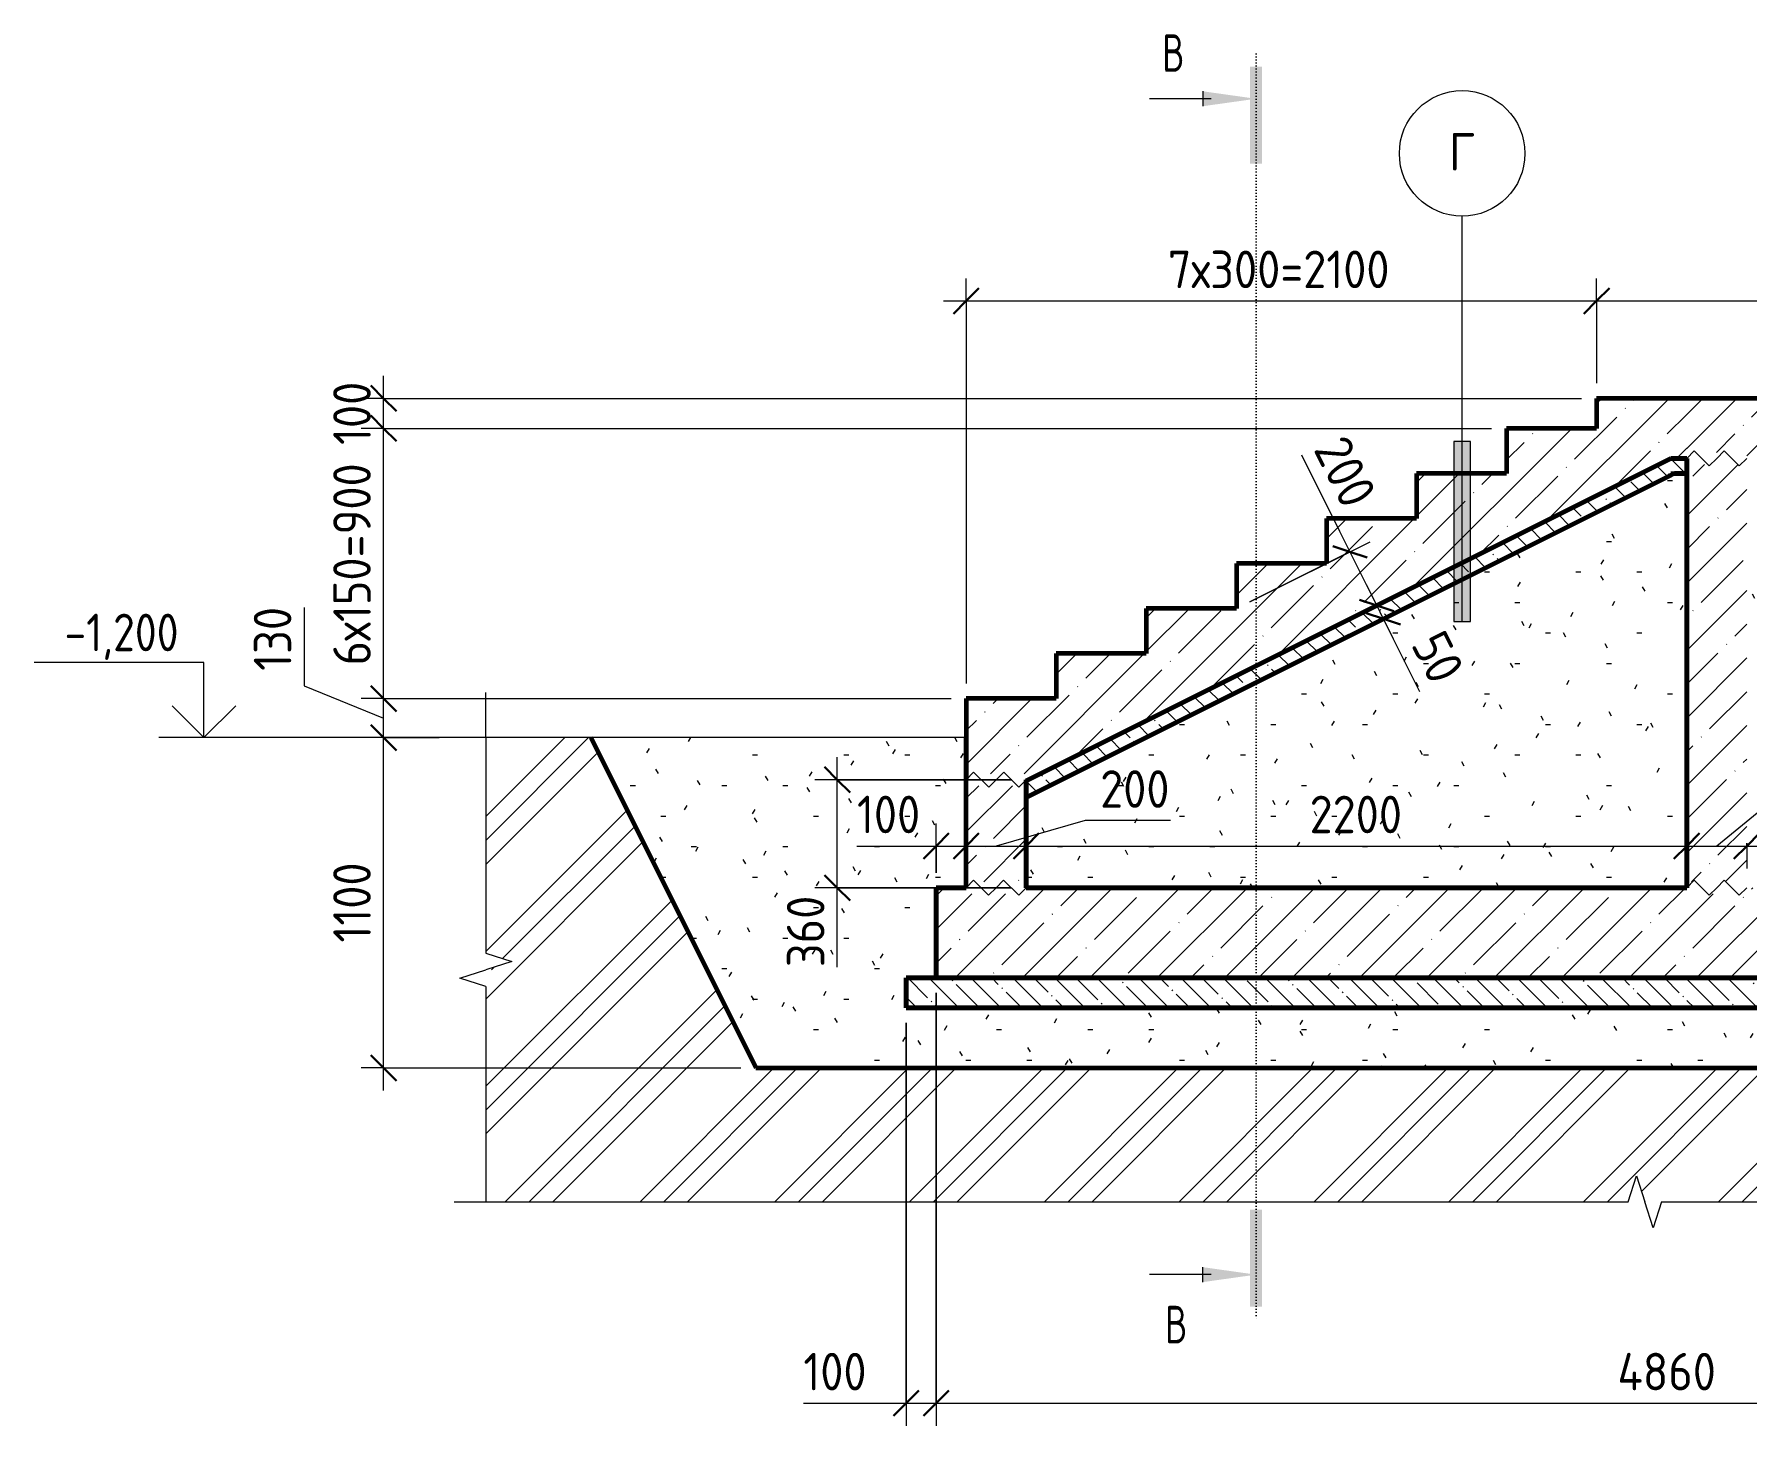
# Model space of a CAD drawing. Header units: millimetres. Extents: x 27128 to 91146, y -4112 to 79300.
# Drawn here: x 58032 to 63736, y -3492 to 1143 of the extents above; entities that cross this region are included whole.
import ezdxf

# ---------------------------------------------------------------- set-up
doc = ezdxf.new("R2010")
doc.units = ezdxf.units.MM
doc.linetypes.add('04 Пунктир 10мм', pattern=[10, 0, -10])
for name, color, linetype, lineweight in [('AA_Dim', 7, 'Continuous', 9), ('AA_Dim-50', 7, 'Continuous', 9), ('AA_Linii', 7, 'Continuous', 9), ('AA_Oformlenie', 7, 'Continuous', 9), ('AA_Razrez', 7, 'Continuous', 9), ('AA_Vinoska', 7, 'Continuous', 9), ('AA_Visotnaya otmetka', 7, 'Continuous', 9), ('AF_Stena', 7, 'Continuous', 9)]:
    doc.layers.add(name, color=color, linetype=linetype, lineweight=lineweight)
for name, color, linetype, lineweight, true_color in [('AF_Perekritie', 7, 'Continuous', 60, 0x006a35), ('AF_Perekritie_Грунт', 7, 'Continuous', 60, 0x006a35), ('AF_Perekritie_Опалубка', 7, 'Continuous', 60, 0x006a35), ('AF_Stena_Опалубка', 7, 'Continuous', 20, 0x0063c6), ('KR_Fundament', 7, 'Continuous', 20, 0x804000)]:
    doc.layers.add(name, color=color, linetype=linetype, lineweight=lineweight, true_color=true_color)
doc.styles.add('GOST Common_1', font='GOST_Common.ttf', dxfattribs={"height": 125})
doc.styles.add('ISOCPEUR', font='isocpeur.TTF', dxfattribs={"width": 0.7, "height": 125})
doc.styles.add('ISOCPEUR_1', font='isocpeur.TTF', dxfattribs={"width": 0.9, "height": 125})
doc.styles.add('ISOCPEUR_2', font='isocpeur.TTF', dxfattribs={"width": 0.85, "height": 125})
doc.dimstyles.new('00_Точн_3_знака__прозр_', dxfattribs={"dimscale": 304.8, "dimtxt": 125.344371, "dimasz": 0.278871, "dimexe": 0.246063, "dimexo": 0.164042, "dimgap": 0.016404, "dimtad": 1, "dimdec": 3, "dimrnd": 0.001, "dimdsep": 46, "dimtxsty": 'ISOCPEUR_1', "dimblk1": 'OBLIQUE', "dimblk2": 'OBLIQUE', "dimsah": 1, "dimcen": 0.09, "dimdle": 0.246063, "dimazin": 0, "dimtfac": 1, "dimtdec": 4, "dimtix": 1, "dimtmove": 1, "dimatfit": 3, "dimfxl": 1, "dimtvp": 1, "dimtolj": 1, "dimtzin": 0, "dimlwd": 18, "dimlwe": 18, "dimarcsym": 2})
doc.dimstyles.new('00_Точн_3_знака__прозр__1', dxfattribs={"dimscale": 304.8, "dimtxt": 125.344371, "dimasz": 0.278871, "dimexe": 0.246063, "dimexo": 0.164042, "dimgap": 0.016404, "dimtad": 1, "dimdec": 3, "dimrnd": 0.001, "dimdsep": 46, "dimtxsty": 'ISOCPEUR_1', "dimblk1": 'OBLIQUE', "dimblk2": 'OBLIQUE', "dimsah": 1, "dimcen": 0.09, "dimdle": 0.246063, "dimazin": 0, "dimtfac": 1, "dimtdec": 4, "dimtix": 1, "dimtmove": 0, "dimatfit": 3, "dimfxl": 1, "dimtvp": 1, "dimtolj": 1, "dimtzin": 0, "dimlwd": 18, "dimlwe": 18, "dimarcsym": 2})
pattern_1 = [(45, (63471.19, -750), (-112.253, 112.253), []), (45, (63583.44, -750), (-112.253, 112.253), [198.438, -39.688, 1.676, -38.011])]
pattern_2 = [(135, (63471.19, -750), (-70.0036, -70.0036), [99, -16.5, 3.3, -16.5]), (135, (63471.19, -680.04), (-70.0036, -70.0036), [])]
pattern_3 = [(0, (63471.19, -750), (406.4, 101.6), [16.764, -288.036, 16.764, -288.036, -1625.6]), (0, (63471.19, -750), (406.4, 101.6), [-609.6, 16.764, -592.836, 16.764, -288.036, -711.2]), (0, (63471.19, -750), (406.4, 101.6), [-1524, 16.764, -186.436, 16.764, -491.236]), (120, (63623.59, -699.2), (-291.1882, 301.1527), [16.764, -288.036, 16.764, -288.036, -1625.6]), (120, (63623.59, -699.2), (-291.1882, 301.1527), [-609.6, 16.764, -592.836, 16.764, -288.036, -711.2]), (120, (63623.59, -699.2), (-291.1882, 301.1527), [-1524, 16.764, -186.436, 16.764, -491.236]), (240, (63674.39, -496), (-115.2118, -402.7527), [16.764, -288.036, 16.764, -288.036, -1625.6]), (240, (63674.39, -496), (-115.2118, -402.7527), [-609.6, 16.764, -592.836, 16.764, -288.036, -711.2]), (240, (63674.39, -496), (-115.2118, -402.7527), [-1524, 16.764, -186.436, 16.764, -491.236])]

# ---------------------------------------------------------------- blocks, each defined once
blk = doc.blocks.new('Ktcnybwf - Лестница-3686718-А-А Опл')
at = {"layer": 'AF_Perekritie', "lineweight": 9}
h = blk.add_hatch(dxfattribs=at)
h.set_pattern_fill('FP_4', style=0, pattern_type=2)
h.set_pattern_definition([(45, (-31944.48, -750), (-112.253, 112.253), []), (45, (-31832.23, -750), (-112.253, 112.253), [198.438, -39.688, 1.676, -38.011])])
h.paths.add_polyline_path([(-34080.1, -1343.6), (-31932.8, -270), (-31880.1, -270), (-31880.1, -70), (-32180.1, -70), (-32180.1, -170), (-32480.1, -170), (-32480.1, -320), (-32780.1, -320), (-32780.1, -470), (-33080.1, -470), (-33080.1, -620), (-33380.1, -620), (-33380.1, -770), (-33680.1, -770), (-33680.1, -920), (-33980.1, -920), (-33980.1, -1070), (-34280.1, -1070), (-34280.1, -1320), (-34080.1, -1320), (-34080.1, -1340)])
at = {"layer": 'AF_Perekritie'}
for p, q in [((-31880.1, -70), (-32180.1, -70)), ((-32180.1, -70), (-32180.1, -170)), ((-32180.1, -170), (-32480.1, -170)), ((-32480.1, -170), (-32480.1, -320)), ((-34080.1, -1343.6), (-31932.8, -270)), ((-31932.8, -270), (-31880.1, -270)), ((-32480.1, -320), (-32780.1, -320)), ((-32780.1, -320), (-32780.1, -470)), ((-32780.1, -470), (-33080.1, -470)), ((-33080.1, -470), (-33080.1, -620)), ((-33080.1, -620), (-33380.1, -620)), ((-33380.1, -620), (-33380.1, -770)), ((-33380.1, -770), (-33680.1, -770)), ((-33680.1, -770), (-33680.1, -920)), ((-33680.1, -920), (-33980.1, -920)), ((-33980.1, -920), (-33980.1, -1070)), ((-33980.1, -1070), (-34280.1, -1070)), ((-34280.1, -1070), (-34280.1, -1340)), ((-34080.1, -1340), (-34080.1, -1343.6))]:
    blk.add_line(p, q, dxfattribs=at)
blk = doc.blocks.new('011_ЛинияОбрыва _ЭлУзла_Линия_ - Тип 1-3689518-А-А Опл')
at = {"layer": 'AA_Oformlenie'}
for p, q in [((-35880.1, -1200), (-35880.1, -1917.7)), ((-35880.1, -2029), (-35880.1, -2745.5))]:
    blk.add_line(p, q, dxfattribs=at)
blk = doc.blocks.new('011_ЛинияОбрыва _ЭлУзла_Линия_ - Тип 1-3711633-А-А Опл')
at = {"layer": 'AA_Oformlenie'}
for p, q in [((-35985.8, -2745.5), (-32075.1, -2745.5)), ((-31963.8, -2745.5), (-29039.7, -2745.5))]:
    blk.add_line(p, q, dxfattribs=at)
blk = doc.blocks.new('Последовательность узлов - 3мм масшт50 маскировка-904230-А-А Опл')
at = {"layer": 'AA_Oformlenie'}
for p, q in [((-34280.1, -1700), (-34255.1, -1675)), ((-34205.1, -1725), (-34255.1, -1675)), ((-34180.1, -1700), (-34205.1, -1725)), ((-34180.1, -1700), (-34155.1, -1675)), ((-34105.1, -1725), (-34155.1, -1675)), ((-34080.1, -1700), (-34105.1, -1725))]:
    blk.add_line(p, q, dxfattribs=at)
blk = doc.blocks.new('Разрез - Номер узла_ сзади-394133-А-А Опл')
at = {"layer": 'AA_Razrez'}
for points in [[(-33294.3, -2771.8), (-33334.2, -2771.8), (-33334.2, -3094.6), (-33294.3, -3094.6)], [(-33491.2, -2963.5), (-33491.2, -3013.1), (-33314.5, -2988.3)]]:
    blk.add_hatch(color=256, dxfattribs=at).paths.add_polyline_path(points)
for p, q in [((-33491.2, -3013.1), (-33491.2, -2963.5)), ((-33464.5, -2988.3), (-33669.4, -2988.3))]:
    blk.add_line(p, q, dxfattribs=at)
blk = doc.blocks.new('Разрез - Номер узла_ спереди-394134-А-А Опл')
at = {"layer": 'AA_Razrez'}
for points in [[(-33294.3, 711.2), (-33334.2, 711.2), (-33334.2, 1034.1), (-33294.3, 1034.1)], [(-33491.2, 902.9), (-33491.2, 952.5), (-33314.5, 927.7)]]:
    blk.add_hatch(color=256, dxfattribs=at).paths.add_polyline_path(points)
for p, q in [((-33464.5, 927.7), (-33669.4, 927.7)), ((-33491.2, 952.5), (-33491.2, 902.9))]:
    blk.add_line(p, q, dxfattribs=at)
blk = doc.blocks.new('Высотные отметки - Стрелка вверх-400292-А-А Опл')
at = {"layer": 'AA_Vinoska'}
for p, q in [((-36819, -950), (-37384, -950)), ((-36819, -1200), (-36819, -950)), ((-36819, -1200), (-36925.1, -1093.9)), ((-36819, -1200), (-36712.9, -1093.9)), ((-36669, -1200), (-36969, -1200))]:
    blk.add_line(p, q, dxfattribs=at)
blk = doc.blocks.new('DIMBLOCK33-А-А Опл')
at = {"layer": 'AA_Dim-50', "color": 30, "lineweight": 18, "true_color": 0xff8000, "transparency": 16777216}
for p, q in [((59195.3, -1070), (59120.3, -1070)), ((59195.3, -1070), (61085.6, -1070)), ((59195.3, -2375), (59195.3, -1200)), ((59195.3, -1200), (59270.3, -1200)), ((59195.3, -1200), (59380.9, -1200)), ((59195.3, -2300), (59120.3, -2300)), ((59195.3, -2300), (60385.6, -2300))]:
    blk.add_line(p, q, dxfattribs=at)
at = {"layer": 'AA_Dim-50', "color": 30, "lineweight": 30, "true_color": 0xff8000, "transparency": 16777216}
for p, q in [((59195.3, -1070), (59152.8, -1027.5)), ((59195.3, -1070), (59237.8, -1112.5)), ((59195.3, -1200), (59152.8, -1157.5)), ((59195.3, -1200), (59237.8, -1242.5)), ((59195.3, -2300), (59152.8, -2257.5)), ((59195.3, -2300), (59237.8, -2342.5))]:
    blk.add_line(p, q, dxfattribs=at)
at = {"layer": 'AA_Dim-50', "color": 0, "lineweight": 18, "transparency": 16777216, "insert": (59027.5, -1882.4), "char_height": 125, "width": 317.854, "attachment_point": 1, "rotation": 90, "line_spacing_factor": 1.135194, "style": 'ISOCPEUR_1'}
blk.add_mtext('1100', dxfattribs=at)
blk = doc.blocks.new('_None')
blk = doc.blocks.new('DIMBLOCK34-А-А Опл')
at = {"layer": 'AA_Dim-50', "color": 30, "lineweight": 18, "true_color": 0xff8000, "transparency": 16777216}
for p, q in [((58930.8, -766.8), (58930.8, -1027.3)), ((58930.8, -1027.3), (59195.3, -1135)), ((59195.3, -1070), (59120.3, -1070)), ((59195.3, -1200), (59195.3, -1070)), ((59195.3, -1070), (61085.6, -1070)), ((59195.3, -1200), (59270.3, -1200)), ((59195.3, -1200), (59380.9, -1200))]:
    blk.add_line(p, q, dxfattribs=at)
at = {"layer": 'AA_Dim-50', "color": 30, "lineweight": 30, "true_color": 0xff8000, "transparency": 16777216}
for p, q in [((59195.3, -1070), (59152.8, -1027.5)), ((59195.3, -1070), (59237.8, -1112.5)), ((59195.3, -1200), (59152.8, -1157.5)), ((59195.3, -1200), (59237.8, -1242.5))]:
    blk.add_line(p, q, dxfattribs=at)
at = {"layer": 'AA_Dim-50', "color": 0, "lineweight": 18, "transparency": 16777216, "insert": (58763, -977.3), "char_height": 125, "width": 252.581, "attachment_point": 1, "rotation": 90, "line_spacing_factor": 1.135194, "style": 'ISOCPEUR_1'}
blk.add_mtext('130', dxfattribs=at)
blk = doc.blocks.new('DIMBLOCK35-А-А Опл')
at = {"layer": 'AA_Dim-50', "color": 30, "lineweight": 30, "true_color": 0xff8000, "transparency": 16777216}
for p, q in [((59195.3, -70), (59152.8, -27.5)), ((59195.3, -70), (59237.8, -112.5)), ((59195.3, -170), (59152.8, -127.5)), ((59195.3, -170), (59237.8, -212.5)), ((59195.3, -1070), (59152.8, -1027.5)), ((59195.3, -1070), (59237.8, -1112.5))]:
    blk.add_line(p, q, dxfattribs=at)
at = {"layer": 'AA_Dim-50', "color": 30, "lineweight": 18, "true_color": 0xff8000, "transparency": 16777216}
for p, q in [((59195.3, -70), (59120.3, -70)), ((59195.3, -70), (63185.6, -70)), ((59195.3, -170), (59120.3, -170)), ((59195.3, -1070), (59195.3, -170)), ((59195.3, -170), (62885.6, -170)), ((59195.3, -1070), (59120.3, -1070)), ((59195.3, -1070), (61085.6, -1070))]:
    blk.add_line(p, q, dxfattribs=at)
at = {"layer": 'AA_Dim-50', "color": 0, "lineweight": 18, "transparency": 16777216, "insert": (59027.5, -959.4), "char_height": 125, "width": 814.502, "attachment_point": 1, "rotation": 90, "line_spacing_factor": 1.135194, "style": 'ISOCPEUR_1'}
blk.add_mtext('6х150=900', dxfattribs=at)
blk = doc.blocks.new('DIMBLOCK36-А-А Опл')
at = {"layer": 'AA_Dim-50', "color": 30, "lineweight": 18, "true_color": 0xff8000, "transparency": 16777216}
for p, q in [((59195.3, -170), (59195.3, 5)), ((59195.3, -70), (59120.3, -70)), ((59195.3, -70), (63185.6, -70)), ((59195.3, -170), (59120.3, -170)), ((59195.3, -170), (62885.6, -170))]:
    blk.add_line(p, q, dxfattribs=at)
at = {"layer": 'AA_Dim-50', "color": 30, "lineweight": 30, "true_color": 0xff8000, "transparency": 16777216}
for p, q in [((59195.3, -70), (59152.8, -27.5)), ((59195.3, -70), (59237.8, -112.5)), ((59195.3, -170), (59152.8, -127.5)), ((59195.3, -170), (59237.8, -212.5))]:
    blk.add_line(p, q, dxfattribs=at)
at = {"layer": 'AA_Dim-50', "color": 0, "lineweight": 18, "transparency": 16777216, "insert": (59027.5, -225.2), "char_height": 125, "width": 252.581, "attachment_point": 1, "rotation": 90, "line_spacing_factor": 1.135194, "style": 'ISOCPEUR_1'}
blk.add_mtext('100', dxfattribs=at)
blk = doc.blocks.new('DIMBLOCK37-А-А Опл')
at = {"layer": 'AA_Dim-50', "color": 30, "lineweight": 18, "true_color": 0xff8000, "transparency": 16777216}
for p, q in [((61135.6, 254.2), (61135.6, 329.2)), ((63235.6, 254.2), (63235.6, 329.2)), ((65895.6, 254.2), (65895.6, 329.2)), ((61060.6, 254.2), (63235.6, 254.2)), ((61135.6, 254.2), (61135.6, -1020)), ((63235.6, 254.2), (63235.6, -20)), ((65895.6, 254.2), (65895.6, -220))]:
    blk.add_line(p, q, dxfattribs=at)
at = {"layer": 'AA_Dim-50', "color": 30, "lineweight": 30, "true_color": 0xff8000, "transparency": 16777216}
for p, q in [((61135.6, 254.2), (61178.1, 296.7)), ((63235.6, 254.2), (63278.1, 296.7)), ((65895.6, 254.2), (65938.1, 296.7)), ((61135.6, 254.2), (61093.1, 211.7)), ((63235.6, 254.2), (63193.1, 211.7)), ((65895.6, 254.2), (65853.1, 211.7))]:
    blk.add_line(p, q, dxfattribs=at)
at = {"layer": 'AA_Dim-50', "color": 0, "lineweight": 18, "transparency": 16777216, "insert": (61807.2, 422), "char_height": 125, "width": 908.155, "attachment_point": 1, "line_spacing_factor": 1.135194, "style": 'ISOCPEUR_1'}
blk.add_mtext('7х300=2100', dxfattribs=at)
blk = doc.blocks.new('DIMBLOCK38-А-А Опл')
at = {"layer": 'AA_Dim-50', "color": 30, "lineweight": 18, "true_color": 0xff8000, "transparency": 16777216}
for p, q in [((63235.6, 254.2), (63235.6, 329.2)), ((65895.6, 254.2), (65895.6, 329.2)), ((65915.6, 254.2), (65915.6, 329.2)), ((63235.6, 254.2), (65895.6, 254.2)), ((63235.6, 254.2), (63235.6, -20)), ((65895.6, 254.2), (65895.6, -220)), ((65915.6, 254.2), (65915.6, -20))]:
    blk.add_line(p, q, dxfattribs=at)
at = {"layer": 'AA_Dim-50', "color": 30, "lineweight": 30, "true_color": 0xff8000, "transparency": 16777216}
for p, q in [((63235.6, 254.2), (63278.1, 296.7)), ((65895.6, 254.2), (65938.1, 296.7)), ((65915.6, 254.2), (65958.1, 296.7)), ((63235.6, 254.2), (63193.1, 211.7)), ((65895.6, 254.2), (65853.1, 211.7)), ((65915.6, 254.2), (65873.1, 211.7))]:
    blk.add_line(p, q, dxfattribs=at)
at = {"layer": 'AA_Dim-50', "color": 0, "lineweight": 18, "transparency": 16777216, "insert": (64409.5, 422), "char_height": 125, "width": 374.614, "attachment_point": 1, "line_spacing_factor": 1.135194, "style": 'ISOCPEUR_1'}
blk.add_mtext('2660', dxfattribs=at)
blk = doc.blocks.new('DIMBLOCK40-А-А Опл')
at = {"layer": 'AA_Dim-50', "color": 30, "lineweight": 18, "true_color": 0xff8000, "transparency": 16777216}
for p, q in [((61035.6, -1650), (61035.6, -1486.1)), ((60772, -1561.1), (61032.5, -1561.1)), ((60960.6, -1561.1), (61135.6, -1561.1)), ((61032.5, -1561.1), (61085.6, -1561.1)), ((61035.6, -1561.1), (61035.6, -1650)), ((61135.6, -1551), (61135.6, -1636.1)), ((61135.6, -1561.1), (61135.6, -1551))]:
    blk.add_line(p, q, dxfattribs=at)
at = {"layer": 'AA_Dim-50', "color": 30, "lineweight": 30, "true_color": 0xff8000, "transparency": 16777216}
for p, q in [((61035.6, -1561.1), (61078.1, -1518.6)), ((61135.6, -1561.1), (61178.1, -1518.6)), ((61035.6, -1561.1), (60993.1, -1603.6)), ((61135.6, -1561.1), (61093.1, -1603.6))]:
    blk.add_line(p, q, dxfattribs=at)
at = {"layer": 'AA_Dim-50', "color": 0, "lineweight": 18, "transparency": 16777216, "insert": (60772, -1393.3), "char_height": 125, "width": 252.581, "attachment_point": 1, "line_spacing_factor": 1.135194, "style": 'ISOCPEUR_1'}
blk.add_mtext('100', dxfattribs=at)
blk = doc.blocks.new('_Oblique')
at = {"color": 0, "linetype": 'ByBlock', "lineweight": -2}
blk.add_line((-0.5, -0.5), (0.5, 0.5), dxfattribs=at)
blk = doc.blocks.new('DIMBLOCK41-А-А Опл')
at = {"layer": 'AA_Dim-50', "color": 30, "lineweight": 18, "true_color": 0xff8000, "transparency": 16777216}
for p, q in [((61531.9, -1476.4), (61235.6, -1561.1)), ((61816, -1476.4), (61531.9, -1476.4)), ((61135.6, -1551), (61135.6, -1636.1)), ((61135.6, -1561.1), (61135.6, -1551)), ((61135.6, -1561.1), (61335.6, -1561.1)), ((61335.6, -1551), (61335.6, -1636.1)), ((61335.6, -1561.1), (61335.6, -1551))]:
    blk.add_line(p, q, dxfattribs=at)
at = {"layer": 'AA_Dim-50', "color": 30, "lineweight": 30, "true_color": 0xff8000, "transparency": 16777216}
for p, q in [((61135.6, -1561.1), (61178.1, -1518.6)), ((61335.6, -1561.1), (61378.1, -1518.6)), ((61135.6, -1561.1), (61093.1, -1603.6)), ((61335.6, -1561.1), (61293.1, -1603.6))]:
    blk.add_line(p, q, dxfattribs=at)
at = {"layer": 'AA_Dim-50', "color": 0, "lineweight": 18, "transparency": 16777216, "insert": (61581.9, -1308.6), "char_height": 125, "width": 280.961, "attachment_point": 1, "line_spacing_factor": 1.135194, "style": 'ISOCPEUR_1'}
blk.add_mtext('200', dxfattribs=at)
blk = doc.blocks.new('DIMBLOCK42-А-А Опл')
at = {"layer": 'AA_Dim-50', "color": 30, "lineweight": 30, "true_color": 0xff8000, "transparency": 16777216}
for p, q in [((61335.6, -1561.1), (61378.1, -1518.6)), ((63535.6, -1561.1), (63578.1, -1518.6)), ((61335.6, -1561.1), (61293.1, -1603.6)), ((63535.6, -1561.1), (63493.1, -1603.6))]:
    blk.add_line(p, q, dxfattribs=at)
at = {"layer": 'AA_Dim-50', "color": 30, "lineweight": 18, "true_color": 0xff8000, "transparency": 16777216}
for p, q in [((61335.6, -1551), (61335.6, -1636.1)), ((61335.6, -1561.1), (61335.6, -1551)), ((61335.6, -1561.1), (63535.6, -1561.1)), ((63535.6, -1551), (63535.6, -1636.1)), ((63535.6, -1561.1), (63535.6, -1551))]:
    blk.add_line(p, q, dxfattribs=at)
at = {"layer": 'AA_Dim-50', "color": 0, "lineweight": 18, "transparency": 16777216, "insert": (62279.5, -1393.3), "char_height": 125, "width": 374.614, "attachment_point": 1, "line_spacing_factor": 1.135194, "style": 'ISOCPEUR_1'}
blk.add_mtext('2200', dxfattribs=at)
blk = doc.blocks.new('DIMBLOCK43-А-А Опл')
at = {"layer": 'AA_Dim-50', "color": 30, "lineweight": 18, "true_color": 0xff8000, "transparency": 16777216}
for p, q in [((63831.2, -1401.1), (63635.6, -1561.1)), ((64115.4, -1401.1), (63831.2, -1401.1)), ((63535.6, -1551), (63535.6, -1636.1)), ((63535.6, -1561.1), (63535.6, -1551)), ((63535.6, -1561.1), (63735.6, -1561.1)), ((63735.6, -1551), (63735.6, -1636.1)), ((63735.6, -1561.1), (63735.6, -1551))]:
    blk.add_line(p, q, dxfattribs=at)
at = {"layer": 'AA_Dim-50', "color": 30, "lineweight": 30, "true_color": 0xff8000, "transparency": 16777216}
for p, q in [((63535.6, -1561.1), (63578.1, -1518.6)), ((63735.6, -1561.1), (63778.1, -1518.6)), ((63535.6, -1561.1), (63493.1, -1603.6)), ((63735.6, -1561.1), (63693.1, -1603.6))]:
    blk.add_line(p, q, dxfattribs=at)
at = {"layer": 'AA_Dim-50', "color": 0, "lineweight": 18, "transparency": 16777216, "insert": (63881.2, -1233.2), "char_height": 125, "width": 280.961, "attachment_point": 1, "line_spacing_factor": 1.135194, "style": 'ISOCPEUR_1'}
blk.add_mtext('200', dxfattribs=at)
blk = doc.blocks.new('DIMBLOCK44-А-А Опл')
at = {"layer": 'AA_Dim-50', "color": 30, "lineweight": 30, "true_color": 0xff8000, "transparency": 16777216}
for p, q in [((63735.6, -1561.1), (63778.1, -1518.6)), ((65695.6, -1561.1), (65738.1, -1518.6)), ((63735.6, -1561.1), (63693.1, -1603.6)), ((65695.6, -1561.1), (65653.1, -1603.6))]:
    blk.add_line(p, q, dxfattribs=at)
at = {"layer": 'AA_Dim-50', "color": 30, "lineweight": 18, "true_color": 0xff8000, "transparency": 16777216}
for p, q in [((63735.6, -1551), (63735.6, -1636.1)), ((63735.6, -1561.1), (63735.6, -1551)), ((63735.6, -1561.1), (65695.6, -1561.1)), ((65695.6, -1551), (65695.6, -1636.1)), ((65695.6, -1561.1), (65695.6, -1551))]:
    blk.add_line(p, q, dxfattribs=at)
at = {"layer": 'AA_Dim-50', "color": 0, "lineweight": 18, "transparency": 16777216, "insert": (64571.3, -1393.3), "char_height": 125, "width": 346.234, "attachment_point": 1, "line_spacing_factor": 1.135194, "style": 'ISOCPEUR_1'}
blk.add_mtext('1960', dxfattribs=at)
blk = doc.blocks.new('DIMBLOCK46-А-А Опл')
at = {"layer": 'AA_Dim-50', "color": 30, "lineweight": 18, "true_color": 0xff8000, "transparency": 16777216}
for p, q in [((62252.5, -258.3), (62379.5, -512.5)), ((62379.5, -512.5), (62458.5, -670.4)), ((62080.3, -747.6), (62480.8, -547.4)), ((62536.7, -826.9), (62380.2, -513.8)), ((62413.8, -580.9), (62080.3, -747.6)), ((62494.2, -764.3), (62570.3, -726.3)), ((62503.2, -759.8), (62494.2, -764.3))]:
    blk.add_line(p, q, dxfattribs=at)
at = {"layer": 'AA_Dim-50', "color": 30, "lineweight": 30, "true_color": 0xff8000, "transparency": 16777216}
for p, q in [((62413.8, -580.9), (62356.7, -561.9)), ((62413.8, -580.9), (62470.8, -599.9)), ((62503.2, -759.8), (62446.2, -740.8)), ((62503.2, -759.8), (62560.2, -778.8))]:
    blk.add_line(p, q, dxfattribs=at)
at = {"layer": 'AA_Dim-50', "color": 0, "lineweight": 18, "transparency": 16777216, "insert": (62402.6, -183.3), "char_height": 125, "width": 280.961, "attachment_point": 1, "rotation": 296.5651, "line_spacing_factor": 1.135194, "style": 'ISOCPEUR_1'}
blk.add_mtext('200', dxfattribs=at)
blk = doc.blocks.new('DIMBLOCK47-А-А Опл')
at = {"layer": 'AA_Dim-50', "color": 30, "lineweight": 30, "true_color": 0xff8000, "transparency": 16777216}
for p, q in [((62503.2, -759.8), (62446.2, -740.8)), ((62525.6, -804.5), (62468.5, -785.5)), ((62503.2, -759.8), (62560.2, -778.8)), ((62525.6, -804.5), (62582.6, -823.5))]:
    blk.add_line(p, q, dxfattribs=at)
at = {"layer": 'AA_Dim-50', "color": 30, "lineweight": 18, "true_color": 0xff8000, "transparency": 16777216}
for p, q in [((62559.1, -871.6), (62469.7, -692.7)), ((62494.2, -764.3), (62570.3, -726.3)), ((62503.2, -759.8), (62494.2, -764.3)), ((62555, -863.4), (62514.4, -782.2)), ((62516.5, -809.1), (62592.6, -771)), ((62525.6, -804.5), (62516.5, -809.1)), ((62647.1, -1047.7), (62555, -863.4))]:
    blk.add_line(p, q, dxfattribs=at)
at = {"layer": 'AA_Dim-50', "color": 0, "lineweight": 18, "transparency": 16777216, "insert": (62727.4, -833), "char_height": 125, "width": 187.307, "attachment_point": 1, "rotation": 296.5649, "line_spacing_factor": 1.135194, "style": 'ISOCPEUR_1'}
blk.add_mtext('50', dxfattribs=at)
blk = doc.blocks.new('010_Флажок только номер _ТиповАннот_ - Узел Г-3715186-А-А Опл')
at = {"layer": 'AA_Vinoska'}
blk.add_hatch(color=256, dxfattribs=at).paths.add_polyline_path([(-32600.5, -213.4), (-32600.5, -813.4), (-32655.5, -813.4), (-32655.5, -213.4)])
for p, q in [((-32628, -813.4), (-32628, 536.6)), ((-32600.5, -213.4), (-32655.5, -213.4)), ((-32655.5, -213.4), (-32655.5, -813.4)), ((-32600.5, -813.4), (-32600.5, -213.4)), ((-32655.5, -813.4), (-32600.5, -813.4))]:
    blk.add_line(p, q, dxfattribs=at)
blk.add_circle((-32628, 745.7), 209.1, dxfattribs=at)
blk = doc.blocks.new('DIMBLOCK49-А-А Опл')
at = {"layer": 'AA_Dim-50', "color": 30, "lineweight": 30, "true_color": 0xff8000, "transparency": 16777216}
for p, q in [((60706.4, -1340), (60663.9, -1297.5)), ((60706.4, -1340), (60748.9, -1382.5)), ((60706.4, -1700), (60663.9, -1657.5)), ((60706.4, -1700), (60748.9, -1742.5))]:
    blk.add_line(p, q, dxfattribs=at)
at = {"layer": 'AA_Dim-50', "color": 30, "lineweight": 18, "true_color": 0xff8000, "transparency": 16777216}
for p, q in [((60706.4, -1775), (60706.4, -1265)), ((61288, -1340), (60631.4, -1340)), ((60706.4, -1340), (61288, -1340)), ((60706.4, -1680.1), (60706.4, -1520)), ((61285.6, -1700), (60631.4, -1700)), ((60706.4, -1964.2), (60706.4, -1680.1)), ((60706.4, -1700), (61285.6, -1700))]:
    blk.add_line(p, q, dxfattribs=at)
at = {"layer": 'AA_Dim-50', "color": 0, "lineweight": 18, "transparency": 16777216, "insert": (60538.6, -1964.2), "char_height": 125, "width": 280.961, "attachment_point": 1, "rotation": 90, "line_spacing_factor": 1.135194, "style": 'ISOCPEUR_1'}
blk.add_mtext('360', dxfattribs=at)
blk = doc.blocks.new('DIMBLOCK50-А-А Опл')
at = {"layer": 'AA_Dim-50', "color": 30, "lineweight": 18, "true_color": 0xff8000, "transparency": 16777216}
for p, q in [((61035.6, -2050), (61035.6, -3491.5)), ((61035.6, -3416.5), (61035.6, -2050)), ((60935.6, -2150), (60935.6, -3491.5)), ((60935.6, -3416.5), (60935.6, -2150)), ((60593.4, -3416.5), (60853.9, -3416.5)), ((60853.9, -3416.5), (60985.6, -3416.5)), ((60860.6, -3416.5), (61035.6, -3416.5))]:
    blk.add_line(p, q, dxfattribs=at)
at = {"layer": 'AA_Dim-50', "color": 30, "lineweight": 30, "true_color": 0xff8000, "transparency": 16777216}
for p, q in [((60935.6, -3416.5), (60893.1, -3459)), ((60935.6, -3416.5), (60978.1, -3374)), ((61035.6, -3416.5), (60993.1, -3459)), ((61035.6, -3416.5), (61078.1, -3374))]:
    blk.add_line(p, q, dxfattribs=at)
at = {"layer": 'AA_Dim-50', "color": 0, "lineweight": 18, "transparency": 16777216, "insert": (60593.4, -3248.7), "char_height": 125, "width": 252.581, "attachment_point": 1, "line_spacing_factor": 1.135194, "style": 'ISOCPEUR_1'}
blk.add_mtext('100', dxfattribs=at)
blk = doc.blocks.new('DIMBLOCK51-А-А Опл')
at = {"layer": 'AA_Dim-50', "color": 30, "lineweight": 18, "true_color": 0xff8000, "transparency": 16777216}
for p, q in [((61035.6, -2050), (61035.6, -3491.5)), ((61035.6, -3416.5), (61035.6, -2050)), ((65895.6, -2150), (65895.6, -3491.5)), ((65895.6, -3416.5), (65895.6, -2150)), ((61035.6, -3416.5), (65895.6, -3416.5))]:
    blk.add_line(p, q, dxfattribs=at)
at = {"layer": 'AA_Dim-50', "color": 30, "lineweight": 30, "true_color": 0xff8000, "transparency": 16777216}
for p, q in [((61035.6, -3416.5), (60993.1, -3459)), ((61035.6, -3416.5), (61078.1, -3374)), ((65895.6, -3416.5), (65853.1, -3459)), ((65895.6, -3416.5), (65938.1, -3374))]:
    blk.add_line(p, q, dxfattribs=at)
at = {"layer": 'AA_Dim-50', "color": 0, "lineweight": 18, "transparency": 16777216, "insert": (63304.8, -3248.7), "char_height": 125, "width": 385.966, "attachment_point": 1, "line_spacing_factor": 1.135194, "style": 'ISOCPEUR_1'}
blk.add_mtext('4860', dxfattribs=at)

msp = doc.modelspace()

# ---------------------------------------------------------------- hatches: boundary and pattern name
at = {"layer": 'AF_Perekritie', "lineweight": 9}
h = msp.add_hatch(dxfattribs=at)
h.set_pattern_fill('FP_4', style=0, pattern_type=2)
h.set_pattern_definition(pattern_1)
h.paths.add_polyline_path([(64796.1681, -270), (65695.6088, -270), (65695.6088, -250), (65895.6088, -250), (65895.6088, -70), (63535.6088, -70), (63535.6088, -250), (63735.6088, -250), (63735.6088, -270)])
h = msp.add_hatch(dxfattribs=at)
h.set_pattern_fill('FP_6', style=0, pattern_type=2)
h.set_pattern_definition(pattern_2)
h.paths.add_polyline_path([(61335.6088, -1399.5016), (63482.8224, -325.9016), (63482.8224, -270), (61335.6088, -1343.6), (61335.6088, -1360)])
h = msp.add_hatch(dxfattribs=at)
h.set_pattern_fill('FP_6', style=0, pattern_type=2)
h.set_pattern_definition(pattern_2)
h.paths.add_polyline_path([(63482.8224, -320), (63535.6088, -320), (63535.6088, -270), (63482.8224, -270), (63482.8224, -290)])
h = msp.add_hatch(dxfattribs=at)
h.set_pattern_fill('FP_5', style=0, pattern_type=2)
h.set_pattern_definition([(45, (63471.2, -750), (-224.506, 224.506), []), (45, (63550.56, -750), (0, 449.013), []), (45, (63391.8, -750), (0, 449.013), [])])
h.paths.add_polyline_path([(60125.315, -2745.4713), (63340.6088, -2745.4713), (63368.1088, -2658.8688), (63395.6088, -2745.4713), (63395.6088, -2706.2186), (63451.9174, -2706.2186), (63451.9174, -2745.4713), (66376.0151, -2745.4713), (66376.0151, -2300), (60435.6088, -2300), (59885.6088, -1200), (59535.6088, -1200), (59535.6088, -1917.7357), (59622.2113, -1945.2357), (59535.6088, -1972.7357), (59574.8615, -1972.7357), (59574.8615, -2029.0443), (59535.6088, -2029.0443), (59535.6088, -2745.4713), (59622.2113, -2745.4713)])
h = msp.add_hatch(dxfattribs=at)
h.set_pattern_fill('FP_4', style=0, pattern_type=2)
h.set_pattern_definition(pattern_1)
h.paths.add_polyline_path([(65695.6088, -2000), (65895.6088, -2000), (65895.6088, -1720), (65695.6088, -1720), (65695.6088, -1700), (63735.6088, -1700), (63735.6088, -1720), (63535.6088, -1720), (63535.6088, -1700), (61335.6088, -1700), (61335.6088, -1720), (61135.6088, -1720), (61135.6088, -1700), (61035.6088, -1700), (61035.6088, -2000), (64796.1681, -2000)])
h = msp.add_hatch(dxfattribs=at)
h.set_pattern_fill('FP_6', style=0, pattern_type=2)
h.set_pattern_definition(pattern_2)
h.paths.add_polyline_path([(63007.3989, -2100), (65895.6088, -2100), (65895.6088, -2000), (60935.6088, -2000), (60935.6088, -2100), (61218.6296, -2100)])
at = {"layer": 'AF_Stena'}
h = msp.add_hatch(dxfattribs=at)
h.set_pattern_fill('FP_4', color=256, style=0, pattern_type=2)
h.set_pattern_definition(pattern_1)
h.paths.add_polyline_path([(63735.6088, -1680), (63735.6088, -290), (63535.6088, -290), (63535.6088, -1680), (63635.6088, -1680)])
h = msp.add_hatch(dxfattribs=at)
h.set_pattern_fill('FP_4', color=256, style=0, pattern_type=2)
h.set_pattern_definition(pattern_1)
h.paths.add_polyline_path([(61335.6088, -1680), (61335.6088, -1360), (61135.6088, -1360), (61135.6088, -1680), (61235.6088, -1680)])
at = {"layer": 'KR_Fundament', "lineweight": 9}
h = msp.add_hatch(dxfattribs=at)
h.set_pattern_fill('FP_7', style=0, pattern_type=2)
h.set_pattern_definition(pattern_3)
h.paths.add_polyline_path([(63007.3989, -1700), (63535.6088, -1700), (63535.6088, -320), (63494.6258, -320), (61335.6088, -1399.5085), (61335.6088, -1700)])
h.paths.add_polyline_path([(65695.6088, -1700), (65695.6088, -320), (63735.6088, -320), (63735.6088, -1700), (64796.1681, -1700)])
h = msp.add_hatch(dxfattribs=at)
h.set_pattern_fill('FP_7', style=0, pattern_type=2)
h.set_pattern_definition(pattern_3)
h.paths.add_polyline_path([(65915.6088, -2300), (65915.6088, -1200), (65895.6088, -1200), (65895.6088, -2100), (60935.6088, -2100), (60935.6088, -2000), (61035.6088, -2000), (61035.6088, -1700), (61135.6088, -1700), (61135.6088, -1200), (59885.6088, -1200), (60435.6088, -2300), (64796.1681, -2300)])

# ---------------------------------------------------------------- linework, layer by layer
at = {"layer": 'AA_Linii'}
msp.add_line((61135.6088, -1200), (59885.6088, -1200), dxfattribs=at)
at = {"layer": 'AA_Razrez', "color": 7, "linetype": '04 Пунктир 10мм', "true_color": 0xffffff}
msp.add_line((62101.1305, 1077.709), (62101.1305, -3138.3089), dxfattribs=at)
at = {"layer": 'AA_Vinoska'}
for p, q in [((59535.6088, -1200), (59535.6088, -1050)), ((59535.6088, -1917.7357), (59622.2113, -1945.2357)), ((59448.9586, -2000.89), (59535.6088, -1972.7357)), ((59622.2113, -1945.2357), (59535.6088, -1972.7357)), ((59535.6088, -2029.0443), (59448.9586, -2000.89)), ((63340.6088, -2745.4713), (63368.1088, -2658.8688)), ((63368.1088, -2658.8688), (63395.6088, -2745.4713)), ((63423.7631, -2832.1215), (63395.6088, -2745.4713)), ((63451.9174, -2745.4713), (63423.7631, -2832.1215))]:
    msp.add_line(p, q, dxfattribs=at)
at = {"layer": 'AA_Visotnaya otmetka', "color": 92, "true_color": 0x00cc00}
for p, q in [((58789.6434, -1200), (58596.6802, -1200)), ((59596.1255, -1200), (58789.6434, -1200))]:
    msp.add_line(p, q, dxfattribs=at)
at = {"layer": 'AF_Perekritie_Грунт', "lineweight": 20}
for p, q in [((59885.6088, -1200), (59535.6088, -1200)), ((60435.6088, -2300), (59885.6088, -1200)), ((65915.6088, -2300), (60435.6088, -2300))]:
    msp.add_line(p, q, dxfattribs=at)
at = {"layer": 'AF_Perekritie_Опалубка'}
msp.add_line((65895.6088, -70), (63535.6088, -70), dxfattribs=at)
at = {"layer": 'AF_Stena_Опалубка'}
for p, q in [((63482.8224, -270), (61342.8224, -1340)), ((63535.6088, -270), (63482.8224, -270)), ((61135.6088, -1340), (61135.6088, -1700)), ((61335.6088, -1340), (61335.6088, -1700)), ((61335.6088, -1700), (63535.6088, -1700))]:
    msp.add_line(p, q, dxfattribs=at)
at = {"layer": 'AF_Stena_Опалубка', "lineweight": 60}
for p, q in [((63535.6088, -270), (63535.6088, -1700)), ((61335.6088, -1700), (61335.6088, -1340))]:
    msp.add_line(p, q, dxfattribs=at)
at = {"layer": 'KR_Fundament', "lineweight": 60}
for p, q in [((63482.8224, -270), (61335.6088, -1343.6)), ((63535.6088, -270), (63482.8224, -270)), ((63535.6088, -320), (63535.6088, -270)), ((63494.6258, -320), (61335.6088, -1399.5085)), ((61335.6088, -1399.5016), (63482.8224, -325.9016)), ((63482.8224, -325.9016), (63482.8224, -320)), ((63482.8224, -320), (63535.6088, -320)), ((63535.6088, -320), (63494.6258, -320)), ((63535.6088, -1700), (63535.6088, -320)), ((59885.6088, -1200), (60435.6088, -2300)), ((61135.6088, -1700), (61135.6088, -1200)), ((61335.6088, -1343.6), (61335.6088, -1399.5016)), ((61335.6088, -1399.5085), (61335.6088, -1700)), ((61135.6088, -1700), (61035.6088, -1700)), ((61035.6088, -1700), (61035.6088, -2000)), ((61035.6088, -2000), (61035.6088, -1700)), ((61035.6088, -1700), (61135.6088, -1700)), ((63535.6088, -1700), (61335.6088, -1700)), ((61335.6088, -1700), (63535.6088, -1700)), ((65895.6088, -2000), (60935.6088, -2000)), ((60935.6088, -2000), (60935.6088, -2100)), ((60935.6088, -2100), (60935.6088, -2000)), ((60935.6088, -2000), (61035.6088, -2000)), ((61035.6088, -2000), (65895.6088, -2000)), ((60935.6088, -2100), (65895.6088, -2100)), ((65895.6088, -2100), (60935.6088, -2100)), ((60435.6088, -2300), (65915.6088, -2300))]:
    msp.add_line(p, q, dxfattribs=at)

# ---------------------------------------------------------------- block references
at = {"layer": 'AA_Oformlenie'}
for name, p in [('Последовательность узлов - 3мм масшт50 маскировка-904230-А-А Опл', (97815.6704, 1430)), ('011_ЛинияОбрыва _ЭлУзла_Линия_ - Тип 1-3689518-А-А Опл', (95415.6704, 0)), ('Последовательность узлов - 3мм масшт50 маскировка-904230-А-А Опл', (95415.6704, 0)), ('Последовательность узлов - 3мм масшт50 маскировка-904230-А-А Опл', (97815.6704, 0)), ('011_ЛинияОбрыва _ЭлУзла_Линия_ - Тип 1-3711633-А-А Опл', (95415.6704, 0))]:
    msp.add_blockref(name, p, dxfattribs=at)
at = {"layer": 'AA_Oformlenie', "rotation": 180}
msp.add_blockref('Последовательность узлов - 3мм масшт50 маскировка-904230-А-А Опл', (27055.5472, -3040), dxfattribs=at)
at = {"layer": 'AA_Razrez'}
for name in ['Разрез - Номер узла_ спереди-394134-А-А Опл', 'Разрез - Номер узла_ сзади-394133-А-А Опл']:
    msp.add_blockref(name, (95415.6704, 0), dxfattribs=at)
at = {"layer": 'AA_Vinoska'}
for name in ['010_Флажок только номер _ТиповАннот_ - Узел Г-3715186-А-А Опл', 'Высотные отметки - Стрелка вверх-400292-А-А Опл']:
    msp.add_blockref(name, (95415.6704, 0), dxfattribs=at)
at = {"layer": 'AF_Perekritie_Опалубка'}
msp.add_blockref('Ktcnybwf - Лестница-3686718-А-А Опл', (95415.6704, 0), dxfattribs=at)

# ---------------------------------------------------------------- texts
at = {"layer": 'AA_Razrez', "char_height": 125, "width": 84.177187, "attachment_point": 1, "style": 'ISOCPEUR'}
for insert in [(61788.5869, 1142.4396), (61798.174, -3092.0707)]:
    msp.add_mtext('\\fISOCPEUR|b0|i0|c204|p34|;\\W.7;В', dxfattribs=dict(at, insert=insert))
at = {"layer": 'AA_Vinoska', "insert": (62742.6924, 813.7391), "char_height": 125, "width": 108.227812, "attachment_point": 1, "style": 'GOST Common_1'}
msp.add_mtext('\\fGOST Common|b0|i0|c204|p34|;Г', dxfattribs=at)
at = {"layer": 'AA_Visotnaya otmetka', "color": 92, "true_color": 0x00cc00, "insert": (58132.418, -787.1602), "char_height": 125, "width": 454.22946, "attachment_point": 1, "line_spacing_factor": 1.135194, "style": 'ISOCPEUR_2'}
msp.add_mtext('-1,200', dxfattribs=at)

# ---------------------------------------------------------------- dimensions: what is measured, and where the dimension line sits
at = {"layer": 'AA_Dim', "color": 30, "lineweight": 18, "true_color": 0xff8000}
for base, p1, p2, text, override, picture, middle in [((63235.6088, 254.1725), (61135.6088, -1070), (63235.6088, -70), '7х300=2100', {"dimpost": '<>', "dimblk1": 'None', "dimblk2": 'None', "dimsah": 1, "dimfxl": 2325.94067}, 'DIMBLOCK37-А-А Опл', (62185.6088, 321.6725)), ((65895.6088, 254.1725), (63235.6088, -70), (65895.6088, -270), '2660', {"dimpost": '<>', "dimblk1": 'None', "dimblk2": 'None', "dimsah": 1, "dimfxl": 2667.508201}, 'DIMBLOCK38-А-А Опл', (64565.6088, 321.6725))]:
    dim = msp.add_linear_dim(base=base, p1=p1, p2=p2, text=text, dimstyle='00_Точн_3_знака__прозр__1', override=override, dxfattribs=at)
    dim.commit()
    dim.dimension.update_dxf_attribs({"geometry": picture, "text_midpoint": middle})
for base, p1, p2, text, override, picture, middle in [((59195.3213, -70), (62935.6088, -170), (63235.6088, -70), '100', {"dimpost": '<>', "dimblk1": 'None', "dimblk2": 'None', "dimsah": 1, "dimfxl": 316.227766}, 'DIMBLOCK36-А-А Опл', (59127.8213, -120)), ((59195.3213, -170), (61135.6088, -1070), (62935.6088, -170), '6х150=900', {"dimpost": '<>', "dimblk1": 'None', "dimblk2": 'None', "dimsah": 1, "dimfxl": 2012.46118}, 'DIMBLOCK35-А-А Опл', (59127.8213, -620)), ((59195.3213, -1200), (60435.6088, -2300), (59135.2173, -1200), '1100', {"dimpost": '<>', "dimblk1": 'None', "dimblk2": 'None', "dimsah": 1, "dimfxl": 1703.237517}, 'DIMBLOCK33-А-А Опл', (59127.8213, -1750))]:
    dim = msp.add_linear_dim(base=base, p1=p1, p2=p2, angle=90, text=text, dimstyle='00_Точн_3_знака__прозр__1', override=override, dxfattribs=at)
    dim.commit()
    dim.dimension.update_dxf_attribs({"geometry": picture, "text_midpoint": middle})
for base, p1, p2, angle, override, picture, middle, turn in [((62413.7547, -580.927), (62449.4387, -786.6918), (62035.6088, -770), 296.5650512, {"dimpost": '<>', "dimfxl": 414.166451}, 'DIMBLOCK46-А-А Опл', (62390.871, -346.1973), 296.5650512), ((62503.1962, -759.81), (62471.798, -831.4106), (62449.4374, -786.6892), 296.5649061, {"dimpost": '<>', "dimfxl": 50}, 'DIMBLOCK47-А-А Опл', (62694.7956, -954.0485), 296.5649061), ((60706.4363, -1340), (61335.6088, -1700), (61337.9673, -1340), 90, {"dimpost": '<>', "dimfxl": 360.007726}, 'DIMBLOCK49-А-А Опл', (60621.9298, -1823.758), 90)]:
    dim = msp.add_linear_dim(base=base, p1=p1, p2=p2, angle=angle, dimstyle='00_Точн_3_знака__прозр_', override=override, dxfattribs=at)
    dim.commit()
    dim.dimension.update_dxf_attribs({"geometry": picture, "text_midpoint": middle, "dimtype": 160, "text_rotation": turn})
dim = msp.add_linear_dim(base=(59195.3213, -1070), p1=(59135.2173, -1200), p2=(61135.6088, -1070), angle=90, text='130', dimstyle='00_Точн_3_знака__прозр_', override={"dimpost": '<>', "dimblk1": 'None', "dimblk2": 'None', "dimsah": 1, "dimfxl": 2004.611217}, dxfattribs=at)
dim.commit()
dim.dimension.update_dxf_attribs({"geometry": 'DIMBLOCK34-А-А Опл', "text_midpoint": (58846.3386, -851.0228), "dimtype": 160, "text_rotation": 90})
for base, p1, p2, override, picture, middle in [((63735.6088, -1561.1189), (63535.6088, -1501.0148), (63735.6088, -1501.0148), {"dimpost": '<>', "dimfxl": 200}, 'DIMBLOCK43-А-А Опл', (64021.7001, -1316.5606)), ((61335.6088, -1561.1189), (61135.6088, -1501.0148), (61335.6088, -1501.0148), {"dimpost": '<>', "dimfxl": 200}, 'DIMBLOCK41-А-А Опл', (61722.3541, -1391.9274)), ((61135.6088, -1561.1189), (61035.6088, -1700), (61135.6088, -1501.0148), {"dimpost": '<>', "dimfxl": 222.699579}, 'DIMBLOCK40-А-А Опл', (60898.2868, -1476.6124)), ((61035.6088, -3416.5087), (60935.6088, -2100), (61035.6088, -2000), {"dimpost": '<>', "dimfxl": 141.421356}, 'DIMBLOCK50-А-А Опл', (60719.6808, -3332.0023))]:
    dim = msp.add_linear_dim(base=base, p1=p1, p2=p2, dimstyle='00_Точн_3_знака__прозр_', override=override, dxfattribs=at)
    dim.commit()
    dim.dimension.update_dxf_attribs({"geometry": picture, "text_midpoint": middle, "dimtype": 160})
for base, p1, p2, override, picture, middle in [((63535.6088, -1561.1189), (61335.6088, -1501.0148), (63535.6088, -1501.0148), {"dimpost": '<>', "dimfxl": 2200}, 'DIMBLOCK42-А-А Опл', (62435.6088, -1493.6189)), ((65695.6088, -1561.1189), (63735.6088, -1501.0148), (65695.6088, -1501.0148), {"dimpost": '<>', "dimfxl": 1960}, 'DIMBLOCK44-А-А Опл', (64715.6088, -1493.6189)), ((65895.6088, -3416.5087), (61035.6088, -2000), (65895.6088, -2100), {"dimpost": '<>', "dimfxl": 4861.028698}, 'DIMBLOCK51-А-А Опл', (63465.6088, -3349.0087))]:
    dim = msp.add_linear_dim(base=base, p1=p1, p2=p2, dimstyle='00_Точн_3_знака__прозр__1', override=override, dxfattribs=at)
    dim.commit()
    dim.dimension.update_dxf_attribs({"geometry": picture, "text_midpoint": middle})

doc.saveas('drawing.dxf')
